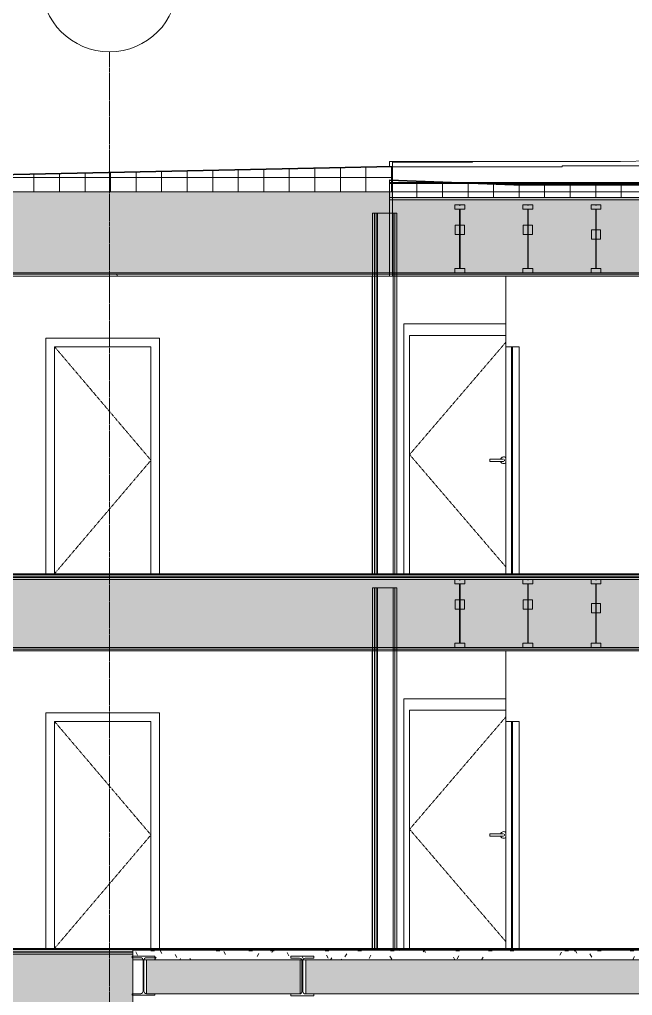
# Model space of a CAD drawing. Header units: inches. Extents: x -4168 to 1483, y -300 to 637.
# Drawn here: x -814.3 to -598.3, y 119.4 to 463.3 of the extents above; entities that cross this region are included whole.
import ezdxf

# ---------------------------------------------------------------- set-up
doc = ezdxf.new("R2010")
doc.units = ezdxf.units.IN
doc.header["$MEASUREMENT"] = 0
doc.linetypes.add('Dash 1_16_', pattern=[0.125, 0.0625, -0.0625])
doc.linetypes.add('Grid Line 1_2_', pattern=[0.875, 0.5, -0.125, 0.125, -0.125])
for name, color, linetype, lineweight in [('0-3', 55, 'Continuous', 9), ('0-5', 10, 'Continuous', 5), ('0-6', 253, 'Continuous', 9), ('A-DOOR-1', 253, 'Dash 1_16_', 9), ('A-DOOR-2', 253, 'Continuous', 9), ('A-DOOR-4', 7, 'Dash 1_16_', 9), ('A-DOOR-5', 7, 'Continuous', 9), ('A-DOOR-FRAM-2', 253, 'Continuous', 9), ('A-DOOR-FRAM-3', 7, 'Continuous', 9), ('A-FLOR-2', 8, 'Continuous', 5), ('A-FLOR-3', 251, 'Continuous', 5), ('A-FLOR-7', 192, 'Continuous', 9), ('A-FLOR-8', 55, 'Continuous', 9), ('A-FLOR-LEVL-1', 51, 'Grid Line 1_2_', 9), ('A-FLOR-MCUT-2', 51, 'Continuous', 9), ('A-FLOR-PATT-1', 45, 'Continuous', 9), ('A-ROOF-1', 252, 'Continuous', 13), ('A-ROOF-2', 251, 'Continuous', 5), ('A-ROOF-3', 132, 'Continuous', 9), ('A-ROOF-4', 55, 'Continuous', 9), ('A-ROOF-PATT-1', 45, 'Continuous', 9), ('A-WALL-3', 9, 'Continuous', 9), ('A-WALL-4', 250, 'Continuous', 13), ('I-WALL-3', 7, 'Continuous', 9), ('I-WALL-4', 55, 'Continuous', 9), ('S-BEAM-1', 10, 'Continuous', 5), ('S-BEAM-2', 7, 'Continuous', 9), ('S-BEAM-3', 45, 'Continuous', 9), ('S-BEAM-4', 55, 'Continuous', 9), ('S-GRID-1', 1, 'Grid Line 1_2_', 9), ('S-GRID-IDEN', 1, 'Continuous', 9)]:
    doc.layers.add(name, color=color, linetype=linetype, lineweight=lineweight)
pattern_1 = [(45, (-10964.796, 146.633), (-9.50352, 9.50352), []), (45, (-10964.796, 161.033), (-9.50352, 9.50352), [])]
pattern_2 = [(161.57, (100.2508, 147.113), (-3.8399538, -1.54e-05), [0, -27.322, 3.034, 0]), (18.43, (99.2908, 147.113), (-3.8399538, 1.54e-05), [0, -27.322, 3.034, 0]), (108.43, (100.2508, 147.113), (1.919622, -9.6005246), [9.106, -21.25]), (71.57, (99.2908, 147.113), (1.919622, 9.6005246), [9.106, -21.25])]
pattern_3 = [(135, (99.771, 146.633), (-4.24264, -4.24264), [])]
pattern_4 = [(0, (99.771, 146.633), (15.36, 3.84), [1.267, -10.253, 1.267, -10.253, -61.44]), (0, (99.771, 146.633), (15.36, 3.84), [-23.04, 1.267, -21.773, 1.267, -10.253, -26.88]), (0, (99.771, 146.633), (15.36, 3.84), [-57.6, 1.267, -6.413, 1.267, -17.933]), (120, (105.531, 148.553), (-11.005538, 11.38215), [1.267, -10.253, 1.267, -10.253, -61.44]), (120, (105.531, 148.553), (-11.005538, 11.38215), [-23.04, 1.267, -21.773, 1.267, -10.253, -26.88]), (120, (105.531, 148.553), (-11.005538, 11.38215), [-57.6, 1.267, -6.413, 1.267, -17.933]), (240, (107.451, 156.233), (-4.354462, -15.22215), [1.267, -10.253, 1.267, -10.253, -61.44]), (240, (107.451, 156.233), (-4.354462, -15.22215), [-23.04, 1.267, -21.773, 1.267, -10.253, -26.88]), (240, (107.451, 156.233), (-4.354462, -15.22215), [-57.6, 1.267, -6.413, 1.267, -17.933])]
pattern_5 = [(0, (99.771, 146.633), (0, 4.798), []), (315, (99.7708, 146.633), (4.798427, 0), [6.786, -6.786]), (45, (99.7708, 146.633), (4.798427, 0), [6.786, -6.786])]
pattern_6 = [(0, (99.771, 146.633), (30.72, 7.68), [1.267, -21.773, 1.267, -21.773, -122.88]), (0, (99.771, 146.633), (30.72, 7.68), [-46.08, 1.267, -44.813, 1.267, -21.773, -53.76]), (0, (99.771, 146.633), (30.72, 7.68), [-115.2, 1.267, -14.093, 1.267, -37.133]), (120, (111.291, 150.473), (-22.011075, 22.7643), [1.267, -21.773, 1.267, -21.773, -122.88]), (120, (111.291, 150.473), (-22.011075, 22.7643), [-46.08, 1.267, -44.813, 1.267, -21.773, -53.76]), (120, (111.291, 150.473), (-22.011075, 22.7643), [-115.2, 1.267, -14.093, 1.267, -37.133]), (240, (115.131, 165.833), (-8.708925, -30.4443), [1.267, -21.773, 1.267, -21.773, -122.88]), (240, (115.131, 165.833), (-8.708925, -30.4443), [-46.08, 1.267, -44.813, 1.267, -21.773, -53.76]), (240, (115.131, 165.833), (-8.708925, -30.4443), [-115.2, 1.267, -14.093, 1.267, -37.133])]
pattern_7 = [(0, (99.771, 146.633), (0, 9), []), (90, (99.771, 146.633), (-9, 6e-16), [])]

# ---------------------------------------------------------------- blocks, each defined once
blk = doc.blocks.new('SWING - SINGLE - FLUSH - SWING - OFFSET PIVOT - 34_ x 80_ - DRYWALL FRAME-3983855-BUILDING SECTION - EAST_WEST AT RAMP - LOOKING SOUTH')
at = {"layer": 'A-DOOR-2'}
for p, q in [((-11707.49, 136), (-11707.49, 216)), ((-11707.49, 216), (-11705.49, 216)), ((-11705.49, 216), (-11705.49, 136))]:
    blk.add_line(p, q, dxfattribs=at)
blk = doc.blocks.new('SWING - SINGLE - FLUSH - SWING - FLUSH - 2-10 x 6-8 - PASSAGE-4152770-BUILDING SECTION - EAST_WEST AT RAMP - LOOKING SOUTH')
at = {"layer": 'A-DOOR-1'}
for p in [(-11866.56, 216), (-11866.56, 136)]:
    blk.add_line(p, (-11832.56, 176), dxfattribs=at)
at = {"layer": 'A-DOOR-FRAM-2'}
for p, q in [((-11829.56, 219), (-11869.56, 219)), ((-11869.56, 219), (-11869.56, 136)), ((-11829.56, 136), (-11829.56, 219)), ((-11866.56, 136), (-11866.56, 216)), ((-11866.56, 216), (-11832.56, 216)), ((-11832.56, 216), (-11832.56, 136))]:
    blk.add_line(p, q, dxfattribs=at)
blk = doc.blocks.new('CTR - 1st Phase - Unit Layouts_rvt-2-BUILDING SECTION - EAST_WEST AT RAMP - LOOKING SOUTH')
at = {"layer": 'A-WALL-3'}
for p, q in [((-11754.63, 268), (-11754.63, 372.87)), ((-11707.49, 348), (-11707.49, 372.87)), ((-11702.74, 348), (-11707.49, 348)), ((-11705.11, 268), (-11705.11, 348)), ((-11702.74, 348), (-11702.74, 268)), ((-11754.63, 136), (-11754.63, 240.87)), ((-11707.49, 216), (-11707.49, 240.87)), ((-11702.74, 216), (-11707.49, 216)), ((-11705.11, 136), (-11705.11, 216)), ((-11702.74, 216), (-11702.74, 136))]:
    blk.add_line(p, q, dxfattribs=at)
at = {"layer": '0-6'}
for name, p in [('SWING - SINGLE - FLUSH - SWING - FLUSH - 2-10 x 6-8 - PASSAGE-4152770-BUILDING SECTION - EAST_WEST AT RAMP - LOOKING SOUTH', (0, 132)), ('SWING - SINGLE - FLUSH - SWING - OFFSET PIVOT - 34_ x 80_ - DRYWALL FRAME-3983855-BUILDING SECTION - EAST_WEST AT RAMP - LOOKING SOUTH', (0, 132)), ('SWING - SINGLE - FLUSH - SWING - FLUSH - 2-10 x 6-8 - PASSAGE-4152770-BUILDING SECTION - EAST_WEST AT RAMP - LOOKING SOUTH', (0, 0)), ('SWING - SINGLE - FLUSH - SWING - OFFSET PIVOT - 34_ x 80_ - DRYWALL FRAME-3983855-BUILDING SECTION - EAST_WEST AT RAMP - LOOKING SOUTH', (0, 0))]:
    blk.add_blockref(name, p, dxfattribs=at)
blk = doc.blocks.new('HOLLOW METAL - UNIT DOOR-V89-BUILDING SECTION - EAST_WEST AT RAMP - LOOKING SOUTH')
at = {"layer": 'A-DOOR-4'}
for p, q in [((-11707.49, 349.56), (-11741.4, 310)), ((-11741.4, 310), (-11707.49, 270.44))]:
    blk.add_line(p, q, dxfattribs=at)
at = {"layer": 'A-DOOR-5'}
for p, q in [((-11707.49, 352), (-11741.4, 352)), ((-11741.4, 352), (-11741.4, 268)), ((-11708.95, 308.39), (-11713.08, 308.39)), ((-11713.08, 308), (-11713.08, 308.39)), ((-11713.08, 307.61), (-11713.08, 308)), ((-11713.08, 307.61), (-11708.95, 307.61))]:
    blk.add_line(p, q, dxfattribs=at)
at = {"layer": 'A-DOOR-5', "flags": 128}
for points in [[(-11708.36, 308.39), (-11708.36, 308.39), (-11708.36, 308.39), (-11708.36, 308.39), (-11708.36, 308.39), (-11708.37, 308.39), (-11708.37, 308.39), (-11708.38, 308.39), (-11708.39, 308.39), (-11708.39, 308.39), (-11708.4, 308.39), (-11708.41, 308.39), (-11708.42, 308.39), (-11708.43, 308.39), (-11708.45, 308.39), (-11708.46, 308.39), (-11708.47, 308.39), (-11708.49, 308.39), (-11708.5, 308.39), (-11708.52, 308.39), (-11708.53, 308.39), (-11708.55, 308.39), (-11708.57, 308.39), (-11708.59, 308.39), (-11708.61, 308.39), (-11708.63, 308.39), (-11708.65, 308.39), (-11708.67, 308.39), (-11708.69, 308.39), (-11708.71, 308.39), (-11708.73, 308.39), (-11708.75, 308.39), (-11708.78, 308.39), (-11708.8, 308.39), (-11708.82, 308.39), (-11708.85, 308.39), (-11708.87, 308.39), (-11708.89, 308.39), (-11708.92, 308.39), (-11708.94, 308.39), (-11708.95, 308.39)], [(-11708.95, 307.61), (-11708.92, 307.61), (-11708.9, 307.61), (-11708.87, 307.61), (-11708.85, 307.61), (-11708.83, 307.61), (-11708.81, 307.61), (-11708.78, 307.61), (-11708.76, 307.61), (-11708.74, 307.61), (-11708.72, 307.61), (-11708.69, 307.61), (-11708.67, 307.61), (-11708.65, 307.61), (-11708.63, 307.61), (-11708.61, 307.61), (-11708.59, 307.61), (-11708.57, 307.61), (-11708.56, 307.61), (-11708.54, 307.61), (-11708.52, 307.61), (-11708.51, 307.61), (-11708.49, 307.61), (-11708.48, 307.61), (-11708.46, 307.61), (-11708.45, 307.61), (-11708.44, 307.61), (-11708.42, 307.61), (-11708.41, 307.61), (-11708.4, 307.61), (-11708.4, 307.61), (-11708.39, 307.61), (-11708.38, 307.61), (-11708.37, 307.61), (-11708.37, 307.61), (-11708.36, 307.61), (-11708.36, 307.61), (-11708.36, 307.61), (-11708.36, 307.61), (-11708.36, 307.61)]]:
    blk.add_lwpolyline(points, dxfattribs=at)
at = {"layer": 'A-DOOR-5'}
for centre, radius, start, end in [((-11708.26, 308), 1.18, 49.1677, 160.3657), ((-11708.26, 308), 1.18, 199.5633, 310.8323), ((-11708.36, 308), 0.394, 75, 90), ((-11708.36, 308), 0.394, 270, 285), ((-11708.36, 308), 0.394, 0, 30), ((-11708.36, 308), 0.394, 330, 0)]:
    blk.add_arc(centre, radius, start, end, dxfattribs=at)
at = {"layer": 'A-DOOR-FRAM-3'}
for p, q in [((-11743.4, 356), (-11743.4, 268)), ((-11707.49, 356), (-11743.4, 356)), ((-11741.4, 352), (-11741.4, 268)), ((-11741.4, 352), (-11707.49, 352))]:
    blk.add_line(p, q, dxfattribs=at)
blk = doc.blocks.new('HOLLOW METAL - UNIT DOOR-V93-BUILDING SECTION - EAST_WEST AT RAMP - LOOKING SOUTH')
at = {"layer": 'A-DOOR-4'}
for p, q in [((-11707.49, 217.56), (-11741.4, 178)), ((-11741.4, 178), (-11707.49, 138.44))]:
    blk.add_line(p, q, dxfattribs=at)
at = {"layer": 'A-DOOR-5'}
for p, q in [((-11707.49, 220), (-11741.4, 220)), ((-11741.4, 220), (-11741.4, 136)), ((-11708.95, 176.39), (-11713.08, 176.39)), ((-11713.08, 176), (-11713.08, 176.39)), ((-11713.08, 175.61), (-11713.08, 176)), ((-11713.08, 175.61), (-11708.95, 175.61))]:
    blk.add_line(p, q, dxfattribs=at)
at = {"layer": 'A-DOOR-5', "flags": 128}
for points in [[(-11708.36, 176.39), (-11708.36, 176.39), (-11708.36, 176.39), (-11708.36, 176.39), (-11708.36, 176.39), (-11708.37, 176.39), (-11708.37, 176.39), (-11708.38, 176.39), (-11708.39, 176.39), (-11708.39, 176.39), (-11708.4, 176.39), (-11708.41, 176.39), (-11708.42, 176.39), (-11708.43, 176.39), (-11708.45, 176.39), (-11708.46, 176.39), (-11708.47, 176.39), (-11708.49, 176.39), (-11708.5, 176.39), (-11708.52, 176.39), (-11708.53, 176.39), (-11708.55, 176.39), (-11708.57, 176.39), (-11708.59, 176.39), (-11708.61, 176.39), (-11708.63, 176.39), (-11708.65, 176.39), (-11708.67, 176.39), (-11708.69, 176.39), (-11708.71, 176.39), (-11708.73, 176.39), (-11708.75, 176.39), (-11708.78, 176.39), (-11708.8, 176.39), (-11708.82, 176.39), (-11708.85, 176.39), (-11708.87, 176.39), (-11708.89, 176.39), (-11708.92, 176.39), (-11708.94, 176.39), (-11708.95, 176.39)], [(-11708.95, 175.61), (-11708.92, 175.61), (-11708.9, 175.61), (-11708.87, 175.61), (-11708.85, 175.61), (-11708.83, 175.61), (-11708.81, 175.61), (-11708.78, 175.61), (-11708.76, 175.61), (-11708.74, 175.61), (-11708.72, 175.61), (-11708.69, 175.61), (-11708.67, 175.61), (-11708.65, 175.61), (-11708.63, 175.61), (-11708.61, 175.61), (-11708.59, 175.61), (-11708.57, 175.61), (-11708.56, 175.61), (-11708.54, 175.61), (-11708.52, 175.61), (-11708.51, 175.61), (-11708.49, 175.61), (-11708.48, 175.61), (-11708.46, 175.61), (-11708.45, 175.61), (-11708.44, 175.61), (-11708.42, 175.61), (-11708.41, 175.61), (-11708.4, 175.61), (-11708.4, 175.61), (-11708.39, 175.61), (-11708.38, 175.61), (-11708.37, 175.61), (-11708.37, 175.61), (-11708.36, 175.61), (-11708.36, 175.61), (-11708.36, 175.61), (-11708.36, 175.61), (-11708.36, 175.61)]]:
    blk.add_lwpolyline(points, dxfattribs=at)
at = {"layer": 'A-DOOR-5'}
for centre, radius, start, end in [((-11708.26, 176), 1.18, 49.1677, 160.3657), ((-11708.26, 176), 1.18, 199.5633, 310.8323), ((-11708.36, 176), 0.394, 75, 90), ((-11708.36, 176), 0.394, 270, 285), ((-11708.36, 176), 0.394, 0, 30), ((-11708.36, 176), 0.394, 330, 0)]:
    blk.add_arc(centre, radius, start, end, dxfattribs=at)
at = {"layer": 'A-DOOR-FRAM-3'}
for p, q in [((-11743.4, 224), (-11743.4, 136)), ((-11707.49, 224), (-11743.4, 224)), ((-11741.4, 220), (-11741.4, 136)), ((-11741.4, 220), (-11707.49, 220))]:
    blk.add_line(p, q, dxfattribs=at)
blk = doc.blocks.new('CTR - 1st Phase - Common Walls_rvt-2-BUILDING SECTION - EAST_WEST AT RAMP - LOOKING SOUTH')
at = {"layer": 'A-WALL-4'}
for p, q in [((-11753.81, 268), (-11753.81, 395)), ((-11753.19, 268), (-11753.19, 395)), ((-11752.69, 268), (-11752.69, 395)), ((-11747.19, 268), (-11747.19, 395)), ((-11746.56, 268), (-11746.56, 395)), ((-11753.81, 136), (-11753.81, 263)), ((-11753.19, 136), (-11753.19, 263)), ((-11752.69, 136), (-11752.69, 263)), ((-11747.19, 136), (-11747.19, 263)), ((-11746.56, 136), (-11746.56, 263))]:
    blk.add_line(p, q, dxfattribs=at)
at = {"layer": 'I-WALL-3'}
for p, q in [((-11745.94, 395), (-11754.44, 395)), ((-11754.44, 395), (-11754.44, 268)), ((-11745.94, 268), (-11745.94, 395)), ((-11754.44, 268), (-11745.94, 268)), ((-11745.94, 263), (-11754.44, 263)), ((-11754.44, 263), (-11754.44, 136)), ((-11745.94, 136), (-11745.94, 263)), ((-11754.44, 136), (-11745.94, 136))]:
    blk.add_line(p, q, dxfattribs=at)
at = {"layer": 'I-WALL-4'}
for p, q in [((-11743.4, 268), (-11743.4, 356)), ((-11743.4, 356), (-11707.49, 356)), ((-11743.4, 136), (-11743.4, 224)), ((-11743.4, 224), (-11707.49, 224))]:
    blk.add_line(p, q, dxfattribs=at)
at = {"layer": '0-3'}
for name in ['HOLLOW METAL - UNIT DOOR-V89-BUILDING SECTION - EAST_WEST AT RAMP - LOOKING SOUTH', 'HOLLOW METAL - UNIT DOOR-V93-BUILDING SECTION - EAST_WEST AT RAMP - LOOKING SOUTH']:
    blk.add_blockref(name, (0, 0), dxfattribs=at)
blk = doc.blocks.new('TRUSS - 24_-2435598-BUILDING SECTION - EAST_WEST AT RAMP - LOOKING SOUTH')
at = {"layer": 'S-BEAM-2'}
for p, q in [((-11557.44, 266), (-11557.44, 264.5)), ((-11553.94, 266), (-11557.44, 266)), ((-11553.94, 264.5), (-11553.94, 266)), ((-11557.44, 264.5), (-11553.94, 264.5)), ((-11554.06, 257.51), (-11557.31, 257.51)), ((-11557.31, 257.51), (-11557.31, 254.26)), ((-11554.06, 254.26), (-11554.06, 257.51)), ((-11557.31, 254.26), (-11554.06, 254.26)), ((-11557.44, 243.5), (-11557.44, 242)), ((-11553.94, 243.5), (-11557.44, 243.5)), ((-11557.44, 242), (-11553.94, 242)), ((-11553.94, 242), (-11553.94, 243.5))]:
    blk.add_line(p, q, dxfattribs=at)
at = {"layer": 'S-BEAM-4'}
for p, q in [((-11555.63, 265.75), (-11555.75, 265.75)), ((-11555.75, 264.5), (-11555.75, 243.5)), ((-11555.63, 243.5), (-11555.63, 264.5))]:
    blk.add_line(p, q, dxfattribs=at)
blk = doc.blocks.new('TRUSS - 24_-V98-BUILDING SECTION - EAST_WEST AT RAMP - LOOKING SOUTH')
at = {"layer": 'S-BEAM-2'}
for p, q in [((-10355.64, 134), (-10355.64, 132.5)), ((-10352.14, 134), (-10355.64, 134)), ((-10355.64, 132.5), (-10352.14, 132.5)), ((-10352.14, 132.5), (-10352.14, 134)), ((-10352.26, 126.83), (-10355.51, 126.83)), ((-10355.51, 126.83), (-10355.51, 123.57)), ((-10352.26, 123.57), (-10352.26, 126.83)), ((-10355.51, 123.57), (-10352.26, 123.57)), ((-10355.64, 111.5), (-10355.64, 110)), ((-10352.14, 111.5), (-10355.64, 111.5)), ((-10352.14, 110), (-10352.14, 111.5)), ((-10355.64, 110), (-10352.14, 110))]:
    blk.add_line(p, q, dxfattribs=at)
at = {"layer": 'S-BEAM-4'}
for p, q in [((-10353.83, 133.75), (-10353.95, 133.75)), ((-10353.95, 132.5), (-10353.95, 111.5)), ((-10353.83, 111.5), (-10353.83, 132.5))]:
    blk.add_line(p, q, dxfattribs=at)
blk = doc.blocks.new('TRUSS - 24_-2435448-BUILDING SECTION - EAST_WEST AT RAMP - LOOKING SOUTH')
at = {"layer": 'S-BEAM-2'}
for p, q in [((-11028.44, 134), (-11031.94, 134)), ((-11031.94, 134), (-11031.94, 132.5)), ((-11031.94, 132.5), (-11028.44, 132.5)), ((-11028.44, 132.5), (-11028.44, 134)), ((-11028.56, 126.83), (-11031.81, 126.83)), ((-11031.81, 126.83), (-11031.81, 123.57)), ((-11028.56, 123.57), (-11028.56, 126.83)), ((-11031.81, 123.57), (-11028.56, 123.57)), ((-11028.44, 111.5), (-11031.94, 111.5)), ((-11031.94, 111.5), (-11031.94, 110)), ((-11028.44, 110), (-11028.44, 111.5)), ((-11031.94, 110), (-11028.44, 110))]:
    blk.add_line(p, q, dxfattribs=at)
at = {"layer": 'S-BEAM-4'}
for p, q in [((-11030.25, 133.75), (-11030.13, 133.75)), ((-11030.25, 111.5), (-11030.25, 132.5)), ((-11030.13, 132.5), (-11030.13, 111.5))]:
    blk.add_line(p, q, dxfattribs=at)
blk = doc.blocks.new('TRUSS - 24_-2435636-BUILDING SECTION - EAST_WEST AT RAMP - LOOKING SOUTH')
at = {"layer": 'S-BEAM-2'}
for p, q in [((-11673.94, 398), (-11677.44, 398)), ((-11677.44, 398), (-11677.44, 396.5)), ((-11677.44, 396.5), (-11673.94, 396.5)), ((-11673.94, 396.5), (-11673.94, 398)), ((-11674.06, 389.12), (-11677.31, 389.12)), ((-11677.31, 389.12), (-11677.31, 385.87)), ((-11674.06, 385.87), (-11674.06, 389.12)), ((-11677.31, 385.87), (-11674.06, 385.87)), ((-11673.94, 375.5), (-11677.44, 375.5)), ((-11677.44, 375.5), (-11677.44, 374)), ((-11673.94, 374), (-11673.94, 375.5)), ((-11677.44, 374), (-11673.94, 374))]:
    blk.add_line(p, q, dxfattribs=at)
at = {"layer": 'S-BEAM-4'}
for p, q in [((-11675.75, 397.75), (-11675.63, 397.75)), ((-11675.75, 375.5), (-11675.75, 396.5)), ((-11675.63, 396.5), (-11675.63, 375.5))]:
    blk.add_line(p, q, dxfattribs=at)
blk = doc.blocks.new('W-Wide Flange - W14X43-2393872-BUILDING SECTION - EAST_WEST AT RAMP - LOOKING SOUTH')
at = {"layer": 'S-BEAM-3'}
h = blk.add_hatch(dxfattribs=at)
h.set_pattern_fill('FP_32', color=256, style=0, pattern_type=2)
h.set_pattern_definition(pattern_1)
h.paths.add_polyline_path([(-11831.19, 119.54), (-11831.19, 120), (-11834.19, 120), (-11834.19, 120.07), (-11834.65, 120.22), (-11834.92, 120.49), (-11835.04, 120.92), (-11835.04, 132), (-11835.38, 132), (-11835.34, 131.87), (-11835.34, 120.91), (-11835.46, 120.49), (-11835.76, 120.18), (-11836.19, 120.07), (-11838.99, 120.07), (-11838.99, 119.54), (-11834.19, 119.54)], flags=0)
at = {"layer": 'S-BEAM-2'}
for p, q in [((-11831.19, 133.24), (-11839.19, 133.24)), ((-11839.19, 133.24), (-11839.19, 132.71)), ((-11839.19, 132.71), (-11836.19, 132.71)), ((-11835.34, 131.87), (-11835.34, 120.92)), ((-11835.04, 120.92), (-11835.04, 131.87)), ((-11834.19, 132.71), (-11831.19, 132.71)), ((-11831.19, 132.71), (-11831.19, 133.24)), ((-11836.19, 120.07), (-11839.19, 120.07)), ((-11839.19, 120.07), (-11839.19, 119.54)), ((-11839.19, 119.54), (-11831.19, 119.54)), ((-11831.19, 120.07), (-11834.19, 120.07)), ((-11831.19, 119.54), (-11831.19, 120.07))]:
    blk.add_line(p, q, dxfattribs=at)
for centre, start, end in [((-11836.19, 131.87), 0, 90), ((-11834.19, 131.87), 90, 180), ((-11836.19, 120.92), 270, 0), ((-11834.19, 120.92), 180, 270)]:
    blk.add_arc(centre, 0.845, start, end, dxfattribs=at)
blk = doc.blocks.new('W-Wide Flange - W14X53-2393870-BUILDING SECTION - EAST_WEST AT RAMP - LOOKING SOUTH')
at = {"layer": 'S-BEAM-3'}
h = blk.add_hatch(dxfattribs=at)
h.set_pattern_fill('FP_32', color=256, style=0, pattern_type=2)
h.set_pattern_definition(pattern_1)
h.paths.add_polyline_path([(-11783.22, 119.34), (-11775.16, 119.34), (-11775.19, 120), (-11778.16, 120), (-11778.58, 120.11), (-11778.89, 120.42), (-11779, 120.84), (-11779, 131.74), (-11778.93, 132), (-11779.44, 132), (-11779.37, 131.69), (-11779.39, 120.79), (-11779.49, 120.42), (-11779.79, 120.11), (-11780.02, 120.04), (-11780.02, 120), (-11783.22, 120)], flags=0)
at = {"layer": 'S-BEAM-2'}
for p, q in [((-11775.16, 133.24), (-11783.22, 133.24)), ((-11783.22, 133.24), (-11783.22, 132.58)), ((-11783.22, 132.58), (-11780.21, 132.58)), ((-11779.37, 131.74), (-11779.37, 120.84)), ((-11779, 120.84), (-11779, 131.74)), ((-11778.16, 132.58), (-11775.16, 132.58)), ((-11775.16, 132.58), (-11775.16, 133.24)), ((-11780.21, 120), (-11783.22, 120)), ((-11783.22, 120), (-11783.22, 119.34)), ((-11783.22, 119.34), (-11775.16, 119.34)), ((-11775.16, 120), (-11778.16, 120)), ((-11775.16, 119.34), (-11775.16, 120))]:
    blk.add_line(p, q, dxfattribs=at)
for centre, start, end in [((-11780.21, 131.74), 0, 90), ((-11778.16, 131.74), 90, 180), ((-11780.21, 120.84), 270, 0), ((-11778.16, 120.84), 180, 270)]:
    blk.add_arc(centre, 0.84, start, end, dxfattribs=at)
blk = doc.blocks.new('CTR - 1st Phase - Structure_rvt-2-BUILDING SECTION - EAST_WEST AT RAMP - LOOKING SOUTH')
at = {"layer": 'S-BEAM-1'}
for points in [[(-11834.19, 120), (-11780.02, 120), (-11780.02, 132), (-11834.19, 132), (-11834.19, 120.22)], [(-11777.96, 120), (-11552.19, 120), (-11552.19, 132), (-11777.96, 132)]]:
    blk.add_hatch(color=256, dxfattribs=at).paths.add_polyline_path(points, flags=0)
at = {"layer": 'S-BEAM-2'}
for p, q in [((-11780.02, 132), (-11834.19, 132)), ((-11834.19, 132), (-11834.19, 120)), ((-11780.02, 120), (-11780.02, 132)), ((-11552.19, 132), (-11777.96, 132)), ((-11777.96, 132), (-11777.96, 120)), ((-11834.19, 120), (-11780.02, 120)), ((-11777.96, 120), (-11552.19, 120))]:
    blk.add_line(p, q, dxfattribs=at)
at = {"layer": '0-3'}
for name, p in [('TRUSS - 24_-2435448-BUILDING SECTION - EAST_WEST AT RAMP - LOOKING SOUTH', (-693.5, 264)), ('TRUSS - 24_-2435448-BUILDING SECTION - EAST_WEST AT RAMP - LOOKING SOUTH', (-669.5, 264)), ('TRUSS - 24_-2435636-BUILDING SECTION - EAST_WEST AT RAMP - LOOKING SOUTH', (0, 0)), ('TRUSS - 24_-V98-BUILDING SECTION - EAST_WEST AT RAMP - LOOKING SOUTH', (-1369.8, 132)), ('TRUSS - 24_-V98-BUILDING SECTION - EAST_WEST AT RAMP - LOOKING SOUTH', (-1345.8, 132)), ('TRUSS - 24_-2435598-BUILDING SECTION - EAST_WEST AT RAMP - LOOKING SOUTH', (-120, 0)), ('W-Wide Flange - W14X43-2393872-BUILDING SECTION - EAST_WEST AT RAMP - LOOKING SOUTH', (0, 0)), ('W-Wide Flange - W14X53-2393870-BUILDING SECTION - EAST_WEST AT RAMP - LOOKING SOUTH', (0, 0))]:
    blk.add_blockref(name, p, dxfattribs=at)
blk = doc.blocks.new('Grid - Grid Head - Circle-50561-BUILDING SECTION - EAST_WEST AT RAMP - LOOKING SOUTH')
at = {"layer": 'S-GRID-IDEN'}
for start, end in [(0, 180), (180, 360)]:
    blk.add_arc((-11847.19, 475.86), 24, start, end, dxfattribs=at)

msp = doc.modelspace()

# ---------------------------------------------------------------- hatches: boundary and pattern name
at = {"layer": 'A-FLOR-2'}
h = msp.add_hatch(color=256, dxfattribs=at)
h.paths.add_polyline_path([(-640.8351, 266.75), (-488.8726, 266.75), (-488.8726, 266.875), (-1045.7726, 266.875), (-1045.7726, 266.75), (-643.8081, 266.75)], flags=0)
h.paths.add_polyline_path([(662.3851, 266.75), (1076.1274, 266.75), (1076.1274, 266.875), (-365.9976, 266.875), (-365.9976, 266.75), (134.9788, 266.75), (657.4561, 266.75)], flags=0)
h = msp.add_hatch(color=256, dxfattribs=at)
h.paths.add_polyline_path([(-869.7436, 134.75), (-774.4226, 134.75), (-774.4226, 134.875), (-1045.7726, 134.875), (-1045.7726, 134.75), (-978.9823, 134.75), (-886.154, 134.75)], flags=0)
h.paths.add_polyline_path([(756.0367, 134.75), (1076.1274, 134.75), (1076.1274, 134.875), (568.7335, 134.875), (-365.9976, 134.875), (-365.9976, 134.75), (125.1207, 134.75), (720.4149, 134.75)], flags=0)
msp.add_hatch(color=256, dxfattribs=at).paths.add_polyline_path([(-624.1726, 135.375), (-487.2476, 135.375), (-487.2476, 135.625), (-774.4226, 135.625), (-774.4226, 135.375), (-638.1726, 135.375)], flags=0)
at = {"layer": 'A-FLOR-3'}
h = msp.add_hatch(color=256, dxfattribs=at)
h.paths.add_polyline_path([(-589.5888, 241.5), (-488.8726, 241.5), (-488.8726, 242), (-682.6226, 242), (-682.6226, 241.5), (-594.0476, 241.5)], flags=0)
h.paths.add_polyline_path([(-1045.1476, 241.5), (-828.3726, 241.5), (-828.3726, 241.875), (-824.8726, 241.875), (-824.8726, 241.5), (-688.1226, 241.5), (-688.1226, 242), (-1045.7726, 242), (-1045.7726, 241.5)], flags=0)
h.paths.add_polyline_path([(-91.7566, 241.5), (1076.1274, 241.5), (1076.1274, 242), (-365.9976, 242), (-365.9976, 241.5), (-101.6147, 241.5)], flags=0)
at = {"layer": 'A-FLOR-PATT-1'}
h = msp.add_hatch(dxfattribs=at)
h.set_pattern_fill('FP_20', color=256, style=0, pattern_type=2)
h.set_pattern_definition(pattern_2)
h.paths.add_polyline_path([(-1045.7726, 242), (-488.8726, 242), (-488.8726, 266), (-1051.2726, 266), (-1051.2726, 242)], flags=0)
h.paths.add_polyline_path([(682.1013, 242), (1081.6274, 242), (1081.6274, 266), (-365.9976, 266), (-365.9976, 242), (677.1722, 242)], flags=0)
h = msp.add_hatch(dxfattribs=at)
h.set_pattern_fill('FP_22', color=256, style=0, pattern_type=2)
h.set_pattern_definition(pattern_4)
h.paths.add_polyline_path([(-594.5178, 266.875), (-488.8726, 266.875), (-488.8726, 267.625), (-1045.7726, 267.6246), (-1045.7726, 266.875), (-604.3759, 266.875)], flags=0)
h.paths.add_polyline_path([(657.4561, 266.875), (1076.1274, 266.875), (1076.1274, 267.625), (-365.9976, 267.625), (-365.9976, 266.875), (647.598, 266.875)], flags=0)
h = msp.add_hatch(dxfattribs=at)
h.set_pattern_fill('FP_23', color=256, style=0, pattern_type=2)
h.set_pattern_definition(pattern_5)
h.paths.add_polyline_path([(-767.9976, 266), (-488.8726, 266), (-488.8726, 266.75), (-1045.7726, 266.75), (-1045.7726, 266), (-801.9976, 266)], flags=0)
h.paths.add_polyline_path([(916.5089, 266), (1076.1274, 266), (1076.1274, 266.75), (-365.9976, 266.75), (-365.9976, 266), (913.7657, 266)], flags=0)
h = msp.add_hatch(dxfattribs=at)
h.set_pattern_fill('FP_21', color=256, style=0, pattern_type=2)
h.set_pattern_definition(pattern_3)
h.paths.add_polyline_path([(-499.9851, 267.625), (-488.8726, 267.625), (-488.8726, 268), (-1045.1476, 268), (-1045.1476, 267.625), (-500.0543, 267.625)], flags=0)
h.paths.add_polyline_path([(662.3851, 267.625), (1075.5024, 267.625), (1075.5024, 268), (-365.9976, 268), (-365.9976, 267.625), (657.4561, 267.625)], flags=0)
h = msp.add_hatch(dxfattribs=at)
h.set_pattern_fill('FP_24', color=256, style=0, pattern_type=2)
h.set_pattern_definition(pattern_6)
h.paths.add_polyline_path([(-1045.1476, 240.875), (-828.3726, 240.875), (-828.3726, 241.5), (-1045.1476, 241.5)], flags=0)
h.paths.add_polyline_path([(-491.0082, 240.875), (-488.8726, 240.875), (-488.8726, 241.5), (-682.6226, 241.5), (-682.6226, 240.875), (-495.6101, 240.875)], flags=0)
h.paths.add_polyline_path([(-824.8726, 240.875), (-688.1226, 240.875), (-688.1226, 241.5), (-824.8726, 241.5), (-824.8726, 241.2525)], flags=0)
h.paths.add_polyline_path([(-365.9976, 240.875), (1075.5024, 240.875), (1075.5024, 241.5), (-365.9976, 241.5)], flags=0)
h = msp.add_hatch(dxfattribs=at)
h.set_pattern_fill('FP_22', color=256, style=0, pattern_type=2)
h.set_pattern_definition(pattern_4)
h.paths.add_polyline_path([(-867.7991, 134.875), (-774.4226, 134.875), (-774.4226, 135.625), (-1045.7726, 135.625), (-1045.7726, 134.875), (-869.7436, 134.875)], flags=0)
h.paths.add_polyline_path([(798.3524, 134.875), (1076.1274, 134.875), (1076.1274, 135.625), (-365.9976, 135.625), (-365.9976, 134.875), (795.3524, 134.875)], flags=0)
h = msp.add_hatch(dxfattribs=at)
h.set_pattern_fill('FP_23', color=256, style=0, pattern_type=2)
h.set_pattern_definition(pattern_5)
h.paths.add_polyline_path([(-774.4226, 134), (-774.4226, 134.75), (-1045.7726, 134.75), (-1045.7726, 134), (-781.821, 134)], flags=0)
h.paths.add_polyline_path([(6.824, 134), (1076.1274, 134), (1076.1274, 134.75), (-365.9976, 134.75), (-365.9976, 134), (-3.0341, 134)], flags=0)
h = msp.add_hatch(dxfattribs=at)
h.set_pattern_fill('FP_21', color=256, style=0, pattern_type=2)
h.set_pattern_definition(pattern_3)
h.paths.add_polyline_path([(-1045.1476, 135.625), (-774.4226, 135.625), (-774.4226, 136), (-1045.1476, 136)], flags=0)
h.paths.add_polyline_path([(834.9012, 135.625), (1075.5024, 135.625), (1075.5024, 136), (-365.9976, 136), (-365.9976, 135.625), (832.3524, 135.625)], flags=0)
h = msp.add_hatch(dxfattribs=at)
h.set_pattern_fill('FP_21', color=256, style=0, pattern_type=2)
h.set_pattern_definition(pattern_3)
h.paths.add_polyline_path([(-774.4226, 135.625), (-487.2476, 135.625), (-487.2476, 136), (-774.4226, 136)], flags=0)
h = msp.add_hatch(dxfattribs=at)
h.set_pattern_fill('FP_22', color=256, style=0, pattern_type=2)
h.set_pattern_definition(pattern_4)
h.paths.add_polyline_path([(-718.6226, 132), (-487.2476, 132), (-487.2476, 135.375), (-774.4226, 135.375), (-774.4226, 132), (-742.3888, 132)], flags=0)
h = msp.add_hatch(dxfattribs=at)
h.set_pattern_fill('FP_20', color=256, style=0, pattern_type=2)
h.set_pattern_definition(pattern_2)
h.paths.add_polyline_path([(-1051.2726, 110), (-774.4226, 110), (-774.4226, 134), (-1051.2726, 134), (-1051.2726, 120.222)], flags=0)
h.paths.add_polyline_path([(-365.9976, 110), (1081.6274, 110), (1081.6274, 134), (-365.9976, 134), (-365.9976, 114.2394)], flags=0)
at = {"layer": 'A-ROOF-1'}
msp.add_hatch(color=256, dxfattribs=at).paths.add_polyline_path([(-944.2459, 405.9521), (-682.8726, 411.3301), (-682.8726, 411.5801), (-956.3986, 405.9521)], flags=0)
h = msp.add_hatch(color=256, dxfattribs=at)
h.paths.add_polyline_path([(-367.7476, 404.8718), (-367.7824, 405.1224), (-466.363, 406.7531), (-522.0102, 405.5454), (-510.4883, 405.5454), (-465.9091, 406.5129), (-367.7824, 404.8724)], flags=0)
h.paths.add_polyline_path([(-658.1621, 405.5454), (-651.513, 405.5454), (-682.8726, 406.7253), (-682.8726, 406.4752), (-663.5243, 405.7472)], flags=0)
h.paths.add_polyline_path([(618.0239, 405.5454), (636.9593, 405.5454), (608.5631, 405.7955), (615.8545, 405.7955), (475.9774, 406.763), (412.5656, 405.7955), (428.9531, 405.7955), (475.9783, 406.513), (615.8578, 405.5454)], flags=0)
h.paths.add_polyline_path([(-132.1773, 405.7955), (-121.3308, 405.8079), (-164.9267, 406.763), (-204.123, 405.7955), (-193.9916, 405.7955), (-164.9263, 406.5129), (-141.047, 405.9898)], flags=0)
h.paths.add_polyline_path([(85.6885, 405.7955), (87.3546, 405.7955), (123.6073, 406.5129), (160.8532, 405.7955), (173.8343, 405.7955), (123.6073, 406.763), (75.8304, 405.7955), (80.8697, 405.7955)], flags=0)
h = msp.add_hatch(color=256, dxfattribs=at)
h.paths.add_polyline_path([(-604.3759, 405.5454), (-520.0802, 405.5873), (-510.4886, 405.7955), (-657.2599, 405.7616), (-651.513, 405.5454), (-614.234, 405.5454)], flags=0)
h.paths.add_polyline_path([(647.598, 405.5454), (713.2274, 405.5456), (713.2274, 405.7955), (613.4138, 405.7528), (637.74, 405.5454)], flags=0)
h.paths.add_polyline_path([(-91.7566, 405.5454), (75.8304, 405.5674), (85.6885, 405.7955), (-367.7476, 405.7955), (-367.7476, 405.5454), (-101.6147, 405.5454)], flags=0)
h.paths.add_polyline_path([(412.4149, 405.5454), (412.564, 405.5454), (428.9531, 405.7955), (163.0707, 405.7528), (174.411, 405.5454), (411.0045, 405.5454)], flags=0)
at = {"layer": 'A-ROOF-2'}
msp.add_hatch(color=256, dxfattribs=at).paths.add_polyline_path([(-1045.7726, 373.5), (-828.3726, 373.5), (-828.3726, 373.875), (-824.8726, 373.875), (-824.8726, 373.5), (-688.1226, 373.5), (-688.1226, 374), (-1045.7726, 374), (-1045.7726, 373.875)], flags=0)
h = msp.add_hatch(color=256, dxfattribs=at)
h.paths.add_polyline_path([(-682.6226, 373.5), (-487.1226, 373.5), (-487.1226, 374), (-682.6226, 374), (-682.6226, 373.5032)], flags=0)
h.paths.add_polyline_path([(646.0024, 373.5), (712.6649, 373.5007), (712.6649, 374), (516.8774, 374), (516.8774, 373.5), (640.346, 373.5)], flags=0)
h.paths.add_polyline_path([(-365.4976, 373.5), (-64.9351, 373.5), (-64.9351, 374), (-367.7476, 374), (-367.7476, 373.5), (-367.6226, 373.5)], flags=0)
h.paths.add_polyline_path([(509.5852, 373.5), (511.3774, 373.5), (511.3774, 374), (228.5649, 374), (228.5649, 373.5), (499.7271, 373.5)], flags=0)
h.paths.add_polyline_path([(-59.4351, 373.5), (223.0649, 373.5), (223.0649, 374), (-59.4351, 374), (-59.4351, 373.8575)], flags=0)
at = {"layer": 'A-ROOF-PATT-1'}
h = msp.add_hatch(dxfattribs=at)
h.set_pattern_fill('FP_26', color=256, style=0, pattern_type=2)
h.set_pattern_definition(pattern_7)
h.paths.add_polyline_path([(-1045.7726, 398.862), (-867.8575, 402.5228), (-1045.7726, 402.5228), (-1045.7726, 401.4054)], flags=0)
h.paths.add_polyline_path([(-831.3993, 402.5228), (-682.8726, 402.5228), (-682.8726, 411.3301), (-944.2459, 405.9521), (-914.8314, 405.9521), (-865.5226, 406.7728), (-865.5226, 402.5228)], flags=0)
h = msp.add_hatch(dxfattribs=at)
h.set_pattern_fill('FP_26', color=256, style=0, pattern_type=2)
h.set_pattern_definition(pattern_7)
h.paths.add_polyline_path([(-466.363, 402.513), (-367.7476, 402.513), (-367.7824, 404.8724), (-466.363, 406.5031), (-510.4883, 405.5454), (-487.1226, 405.5454), (-487.1226, 402.513), (-475.506, 402.513)], flags=0)
h.paths.add_polyline_path([(-682.8726, 405.5454), (-658.1621, 405.5454), (-682.8726, 406.4752), (-682.8726, 405.7955)], flags=0)
h.paths.add_polyline_path([(480.011, 405.5454), (615.8578, 405.5454), (475.9783, 406.513), (412.564, 405.5454), (470.1529, 405.5454)], flags=0)
h.paths.add_polyline_path([(125.1207, 405.5454), (173.8346, 405.5454), (123.6073, 406.5129), (75.8304, 405.5454), (123.6073, 405.5454)], flags=0)
h.paths.add_polyline_path([(-180.4792, 405.7955), (-132.1773, 405.7955), (-164.9263, 406.5129), (-193.9916, 405.7955), (-183.3226, 405.7955)], flags=0)
h = msp.add_hatch(dxfattribs=at)
h.set_pattern_fill('FP_20', color=256, style=0, pattern_type=2)
h.set_pattern_definition(pattern_2)
h.paths.add_polyline_path([(-1051.2726, 374), (-682.8726, 374), (-683.8726, 374.192), (-683.8726, 399.7942), (-682.8726, 399.7942), (-682.8726, 402.5228), (-831.3993, 402.5228), (-1051.2726, 397.9987), (-1051.2726, 377.4749)], flags=0)
h = msp.add_hatch(dxfattribs=at)
h.set_pattern_fill('FP_26', color=256, style=0, pattern_type=2)
h.set_pattern_definition(pattern_7)
h.paths.add_polyline_path([(-487.2476, 400.5444), (-487.1226, 400.5444), (-487.1226, 405.5454), (-682.8726, 405.5454), (-682.8726, 400.5444), (-491.0082, 400.5444)], flags=0)
h.paths.add_polyline_path([(627.8819, 400.5444), (714.2274, 400.5444), (714.2274, 405.5454), (-367.7476, 405.5454), (-367.7476, 400.5444), (618.0239, 400.5444)], flags=0)
h = msp.add_hatch(dxfattribs=at)
h.set_pattern_fill('FP_20', color=256, style=0, pattern_type=2)
h.set_pattern_definition(pattern_2)
h.paths.add_polyline_path([(-682.8726, 374), (-487.1226, 374), (-487.1226, 399.7942), (-683.8726, 399.7942), (-683.8726, 374.192)], flags=0)
h.paths.add_polyline_path([(696.8884, 374), (714.2274, 374), (714.2274, 399.7942), (-367.7476, 399.7942), (-367.7476, 374), (677.1722, 374)], flags=0)
h = msp.add_hatch(dxfattribs=at)
h.set_pattern_fill('FP_23', color=256, style=0, pattern_type=2)
h.set_pattern_definition(pattern_5)
h.paths.add_polyline_path([(-682.8726, 399.7942), (-487.1226, 399.7942), (-487.1226, 400.5444), (-682.8726, 400.5405)], flags=0)
h.paths.add_polyline_path([(-367.6226, 399.7942), (713.2274, 399.7949), (713.2274, 400.5444), (-367.7476, 400.5444), (-367.7476, 399.7942)], flags=0)
h = msp.add_hatch(dxfattribs=at)
h.set_pattern_fill('FP_24', color=256, style=0, pattern_type=2)
h.set_pattern_definition(pattern_6)
h.paths.add_polyline_path([(-828.3726, 372.875), (-828.3726, 373.5), (-1045.1476, 373.5), (-1045.1476, 372.875), (-833.2476, 372.875)], flags=0)
h.paths.add_polyline_path([(-690.0601, 372.875), (-688.1226, 372.875), (-688.1226, 373.5), (-824.8726, 373.5), (-824.8726, 372.875), (-742.3888, 372.875)], flags=0)
h = msp.add_hatch(dxfattribs=at)
h.set_pattern_fill('FP_24', color=256, style=0, pattern_type=2)
h.set_pattern_definition(pattern_6)
h.paths.add_polyline_path([(-487.9851, 372.875), (-487.1226, 372.875), (-487.1226, 373.5), (-682.6226, 373.5), (-682.6226, 372.875), (-491.0082, 372.875)], flags=0)
h.paths.add_polyline_path([(639.538, 372.875), (712.6649, 372.875), (712.6649, 373.5), (516.8774, 373.5), (516.8774, 372.875), (637.74, 372.875)], flags=0)
h.paths.add_polyline_path([(96.7524, 372.875), (223.0649, 372.875), (223.0649, 373.5), (-59.4351, 373.5), (-59.4351, 372.875), (95.5465, 372.875)], flags=0)
h.paths.add_polyline_path([(-365.4976, 372.875), (-64.9351, 372.875), (-64.9351, 373.5), (-367.7476, 373.5), (-367.7476, 372.875), (-367.6226, 372.8751)], flags=0)
h.paths.add_polyline_path([(292.7078, 372.875), (511.3774, 372.875), (511.3774, 373.5), (228.5649, 373.5), (228.5649, 372.875), (282.8497, 372.875)], flags=0)

# ---------------------------------------------------------------- linework, layer by layer
at = {"layer": 'A-FLOR-7'}
for p, q in [((-488.8726, 268), (-1045.1476, 268)), ((-1045.1476, 240.875), (-488.8726, 240.875)), ((-487.2476, 136), (-1045.1476, 136)), ((-774.4226, 136), (-774.4226, 110)), ((-774.4226, 132), (-487.2476, 132))]:
    msp.add_line(p, q, dxfattribs=at)
at = {"layer": 'A-FLOR-8'}
for p, q in [((-654.6726, 413.0435), (-682.8726, 413.0435)), ((-682.8726, 413.0435), (-682.8726, 411.7515)), ((-602.4838, 413.2853), (-654.6726, 413.2853)), ((-654.6726, 413.2853), (-654.6726, 413.0435)), ((-603.4838, 413.2645), (-564.1726, 414.0835))]:
    msp.add_line(p, q, dxfattribs=at)
at = {"layer": 'A-FLOR-LEVL-1'}
for p, q in [((-1138.4549, 268), (1405.5613, 268)), ((-1138.4549, 136), (1405.5613, 136))]:
    msp.add_line(p, q, dxfattribs=at)
at = {"layer": 'A-FLOR-MCUT-2'}
for p, q in [((-488.8726, 266.875), (-1045.7726, 266.875)), ((-488.8726, 266.75), (-1045.7726, 266.75)), ((-488.8726, 266), (-1045.7726, 266)), ((-488.8726, 267.625), (-1045.1476, 267.625)), ((-488.8726, 242), (-1045.7726, 242)), ((-488.8726, 241.5), (-1045.1476, 241.5)), ((-487.2476, 135.625), (-1045.7726, 135.625)), ((-774.4226, 134.875), (-1045.7726, 134.875)), ((-774.4226, 134.75), (-1045.7726, 134.75)), ((-487.2476, 135.375), (-774.4226, 135.375)), ((-774.4226, 134), (-1045.7726, 134))]:
    msp.add_line(p, q, dxfattribs=at)
at = {"layer": 'A-ROOF-3'}
for p, q in [((-682.8726, 411.5801), (-956.3986, 405.9521)), ((-682.8726, 411.3301), (-944.2459, 405.9521)), ((-682.8726, 372.875), (-682.8726, 411.7515)), ((-640.0748, 405.115), (-683.8726, 406.763)), ((-683.8726, 406.763), (-683.8726, 372.875)), ((-640.0785, 404.865), (-683.8726, 406.5128)), ((-487.1226, 405.7955), (-683.8726, 405.7955)), ((-682.8726, 402.5228), (-867.8575, 402.5228)), ((-487.1226, 405.5454), (-683.8726, 405.5454)), ((-683.8726, 402.513), (-487.1226, 402.513)), ((-541.839, 404.865), (-640.0785, 404.865)), ((-541.8401, 405.115), (-640.0748, 405.115)), ((-487.1226, 400.5444), (-683.8726, 400.5444)), ((-487.1226, 399.7942), (-683.8726, 399.7942)), ((-1051.2726, 374), (-487.1226, 374)), ((-1045.7726, 373.5), (-487.1226, 373.5)), ((-1045.1476, 372.875), (-487.1226, 372.875))]:
    msp.add_line(p, q, dxfattribs=at)
at = {"layer": 'A-ROOF-4'}
for p, q in [((-683.8726, 411.5595), (-683.8726, 413.2666)), ((-683.8726, 413.2666), (-654.6726, 413.2666)), ((-623.0476, 411.3836), (-682.8726, 411.3836)), ((-495.9976, 411.754), (-623.0476, 411.754)), ((-623.0476, 411.754), (-623.0476, 411.3836))]:
    msp.add_line(p, q, dxfattribs=at)
at = {"layer": 'S-GRID-1'}
msp.add_line((-782.6226, -159.8356), (-782.6226, 451.8625), dxfattribs=at)

# ---------------------------------------------------------------- block references
at = {"layer": '0-5'}
for name in ['CTR - 1st Phase - Structure_rvt-2-BUILDING SECTION - EAST_WEST AT RAMP - LOOKING SOUTH', 'CTR - 1st Phase - Common Walls_rvt-2-BUILDING SECTION - EAST_WEST AT RAMP - LOOKING SOUTH', 'CTR - 1st Phase - Unit Layouts_rvt-2-BUILDING SECTION - EAST_WEST AT RAMP - LOOKING SOUTH']:
    msp.add_blockref(name, (11064.5668, 0), dxfattribs=at)
at = {"layer": 'S-GRID-IDEN'}
msp.add_blockref('Grid - Grid Head - Circle-50561-BUILDING SECTION - EAST_WEST AT RAMP - LOOKING SOUTH', (11064.5668, 0), dxfattribs=at)

doc.saveas('drawing.dxf')
